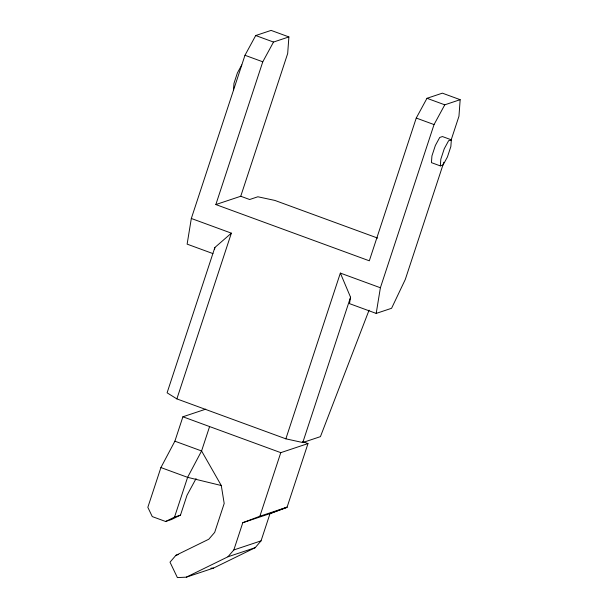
<?xml version="1.0" encoding="UTF-8"?>
<svg xmlns="http://www.w3.org/2000/svg" width="608" height="608" viewBox="0 0 608 608"><rect width="100%" height="100%" fill="white"/><g stroke="black" fill="none" stroke-linecap="round" stroke-linejoin="round"><path stroke-width="0.91" d="M233.48 90.098L233.966 83.372L237.394 72.945L241.756 64.927M288.891 36.921L287.683 53.496L240.745 196.255L215.84 204.562L262.778 61.803L273.509 42.058L288.891 36.921L271.1 30.4L255.71 35.538L244.978 55.282L191.322 218.477L187.127 244.135L212.929 253.589M440.336 165.9L440.83 159.174L444.258 148.747L448.613 140.729L451.341 139.817L450.855 146.543L447.427 156.97L443.065 164.988L440.336 165.9L431.437 162.64L431.931 155.914L435.358 145.487L439.713 137.469L442.449 136.557L451.341 139.817M215.84 204.562L369.314 260.809L416.252 118.051L426.983 98.298L442.373 93.161L460.165 99.682L458.956 116.257L450.946 140.6M214.571 249.333L214.867 247.502L231.367 233.153L191.322 218.477M376.192 313.416L380.388 287.759L340.351 273.091L350.55 297.221L349.501 303.635L376.192 313.416L391.582 308.286L405.3 279.452L443.832 162.237M214.867 247.502L167.094 392.814L176.867 398.894L285.859 438.832L302.776 442.533L320.439 436.635L369.064 310.171M176.867 398.894L231.367 233.153M205.732 409.169L182.902 416.784L174.884 441.18L160.915 467.56L147.835 507.33L152.266 516.587L165.612 521.482L171.562 519.49L180.477 515.128L187.021 495.239L196.057 478.61M165.612 521.482L174.526 517.112L187.606 477.341L201.575 450.961L209.6 426.565M174.884 441.18L201.575 450.961L221.282 485.518L224.192 503.477L214.685 532.388L208.787 539.228L175.894 555.34L170.004 562.172L177.392 577.6L186.344 577.159L227.939 556.784L233.837 549.944L242.797 522.698L259.874 516.238L287.098 507.156L270.013 513.616L242.797 522.698M259.874 516.238L280.782 452.656L307.998 443.574L286.999 507.437L270.013 513.616L261.052 540.862L255.155 547.702L213.56 568.077L186.344 577.159M285.859 438.832L340.351 273.091M302.776 442.533L350.55 297.221M380.388 287.759L434.044 124.572L444.775 104.819L460.165 99.682M174.526 517.112L180.477 515.128M175.894 555.34L178.532 554.458M233.837 549.944L261.052 540.862M227.939 556.784L255.155 547.702M210.877 568.214L213.56 568.077M221.282 485.518L187.606 477.341L160.915 467.56M255.71 35.538L273.509 42.058M426.983 98.298L444.775 104.819M244.978 55.282L262.778 61.803M416.252 118.051L434.044 124.572M377.674 238.1L274.892 200.435L257.868 196.772L249.645 199.515L240.745 196.255M302.662 441.613L307.998 443.574M182.902 416.784L280.782 452.656"/></g></svg>
